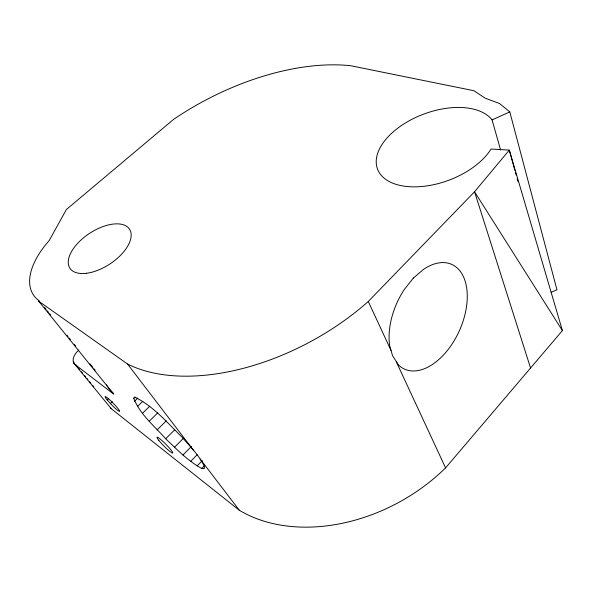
<?xml version="1.0" encoding="UTF-8"?>
<svg xmlns="http://www.w3.org/2000/svg" width="592" height="592" viewBox="0 0 592 592"><rect width="100%" height="100%" fill="white"/><g stroke="black" fill="none" stroke-linecap="round" stroke-linejoin="round"><path stroke-width="0.89" d="M78.817 350.013C75.443 353.15 71.684 358.049 73.637 362.881L111.215 408.665L239.353 510.297A157.198 114.915 -28.8 0 0 445.576 467.887L562.4 330.595L509.305 150.094L491.079 149.029A62.745 35.365 -20.4 0 1 398.557 185.052A62.745 35.365 -20.4 0 1 400.592 126.126A62.745 35.365 -20.4 0 1 492.085 119.902L509.793 111.888L556.961 289.791L551.108 292.322M509.793 111.888L499.5 103.511L485.27 98.22L473.837 90.702L350.679 65.719A183.831 98.538 -27.7 0 0 173.619 119.347L66.4 209.494L49.173 240.589A80.046 41.344 -33.3 0 0 39.205 300.817L38.754 301.217L127.546 364.036A185.94 108.225 -28.5 0 0 368.283 301.483L474.547 191.764L509.305 150.094L514.929 170.563M135.035 396.877L133.703 398.157C139.867 414.378 154.438 425.996 165.686 438.776C176.993 449.409 187.945 461.027 201.746 468.45L204.314 465.808M197.099 465.926L202.242 460.65M190.705 461.316L197.166 454.723M183.009 454.967L191.423 446.435M174.499 447.293L183.609 438.132M107.204 399.94A10.338 1.125 45.6 0 1 109.357 399.519A10.338 1.125 45.6 0 1 119.628 411.092A10.338 1.125 45.6 0 1 110.423 403.559L107.204 399.94L108.491 398.653M165.686 438.776L174.818 429.674M157.102 429.91L166.278 420.838M149.236 421.223L157.775 412.846M142.561 413.216L149.82 406.156M137.522 406.408L142.835 401.28M134.48 401.258L137.803 398.061M110.423 403.559L112.399 401.679M133.703 398.157L135.331 397.395C153.742 406.541 167.484 422.903 181.981 437.096C190.017 446.353 199.023 455.226 204.418 466.385L204.27 468.635L201.746 468.45M73.245 361.86L74.414 363.281M75.584 364.709L77.345 366.84M78.514 368.268L79.691 369.689M81.444 371.828L82.621 373.249M84.375 375.387L85.544 376.808M86.721 378.236L87.89 379.657M89.651 381.796L90.82 383.224M92.581 385.355L93.751 386.783M38.754 301.217L113.819 394.25L75.043 364.494L73.637 362.881M44.4 307.263L46.124 309.409M47.279 310.844L48.433 312.273M49.587 313.708L50.742 315.136M66.896 335.183L68.05 336.611M69.205 338.047L70.359 339.475M74.4 344.485L75.554 345.92M89.977 363.814L92.863 367.395M94.017 368.823L95.171 370.259M127.546 364.036L193.325 450.083M200.133 458.985L239.353 510.297M110.586 407.755L111.215 408.665M562.4 330.595L474.547 191.764L530.558 368.009M368.283 301.483L391.046 350.486M396.285 361.771L445.576 467.887M492.085 119.902L500.603 150.042M515.417 172.346L516.15 175.017M517.127 178.577L517.859 181.248M113.479 393.303A72.453 44.348 -34.7 0 1 106.553 384.889M413.334 278.085L404.195 289.636A57.439 34.188 -65.7 0 0 389.699 345.876L392.577 355.74L398.616 365.116A57.439 34.188 -65.7 0 0 464.609 315.95A57.439 34.188 -65.7 0 0 423.665 269.256L413.334 278.085M86.61 273.26A35.638 18.382 -33.2 0 0 131.039 233.189A35.638 18.382 -33.2 0 0 81.496 239.568A35.638 18.382 -33.2 0 0 86.61 273.26M158.76 440.3A11.137 1.31 45.2 0 0 172.272 453.013A11.137 1.31 45.2 0 0 163.621 442.069A11.137 1.31 45.2 0 0 158.76 440.3"/></g></svg>
